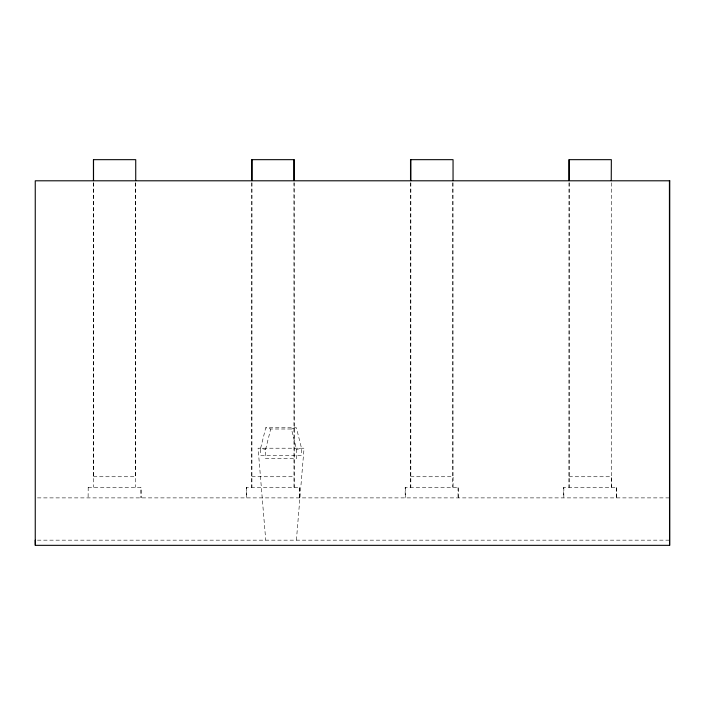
<?xml version="1.0" encoding="UTF-8"?>
<svg xmlns="http://www.w3.org/2000/svg" width="705" height="705" viewBox="0 0 705 705"><rect width="100%" height="100%" fill="white"/><g stroke="black" fill="none" stroke-linecap="round" stroke-linejoin="round"><path stroke-width="0.53" stroke-dasharray="3.52 2.64" d="M296.4 540.162L304.058 448.213L258.083 448.213L265.741 540.162M260.638 448.213L265.741 427.776L296.4 427.776L301.502 448.213L301.502 455.271L260.638 455.271L260.638 448.213L265.591 449.446L265.591 458.497L296.549 458.497L296.549 449.446L291.438 429.01L270.702 429.01L265.741 427.776M265.591 449.446L270.702 429.01M291.438 429.01L296.4 427.776M296.549 449.446L301.502 448.213M93.386 476.747L135.774 476.747M251.747 476.747L294.205 476.747M410.469 476.747L453.095 476.747L453.095 487.314M569.005 476.747L611.394 476.747L611.394 487.314M88.099 487.314L141.053 487.314L141.053 497.889L140.947 487.314M37.453 497.889L669.424 497.889M37.453 540.162L669.53 540.162M616.681 497.889L616.681 487.314L563.727 487.314L563.727 497.889M616.575 487.314L616.575 497.889M611.35 182.78L611.288 487.314M569.164 182.78L569.12 487.314M569.05 182.78L569.005 487.314M563.833 487.314L563.833 497.889M458.382 497.889L458.382 487.314L405.181 487.314L405.181 497.889M458.03 487.314L458.03 497.889M453.051 182.78L453.051 476.747M452.698 182.78L452.742 487.314M410.865 182.78L410.821 487.314M410.513 182.78L410.469 487.314M405.534 487.314L405.534 497.889M299.484 497.889L299.484 487.314L246.459 487.314L246.459 497.889M299.308 487.314L299.308 497.889M294.161 182.78L294.205 487.314M294.02 487.314L293.976 182.78M251.967 182.78L251.923 487.314M251.791 182.78L251.747 487.314M246.644 487.314L246.644 497.889M135.73 182.78L135.66 487.314M135.616 182.78L135.616 476.747M93.536 182.78L93.536 476.747M93.43 182.78L93.386 487.314M88.204 487.314L88.099 497.889"/><path stroke-width="1.06" d="M35.25 540.162L35.356 545.335M669.424 180.797L669.53 545.335M611.244 180.577L611.35 159.665L569.05 159.665L569.05 180.577M569.164 159.665L569.164 180.577M453.051 180.577L453.051 159.665L410.513 159.665L410.513 180.577M410.865 159.665L410.865 180.577M294.161 180.577L294.161 159.665L251.791 159.665L251.791 180.577M293.976 159.665L293.976 180.577M251.967 159.665L251.967 180.577M135.73 180.577L135.73 159.665L93.43 159.665L93.43 180.577M93.536 159.665L93.536 180.577M669.75 180.797L35.25 180.797L35.25 545.335L669.75 545.335L669.75 180.797"/></g></svg>
